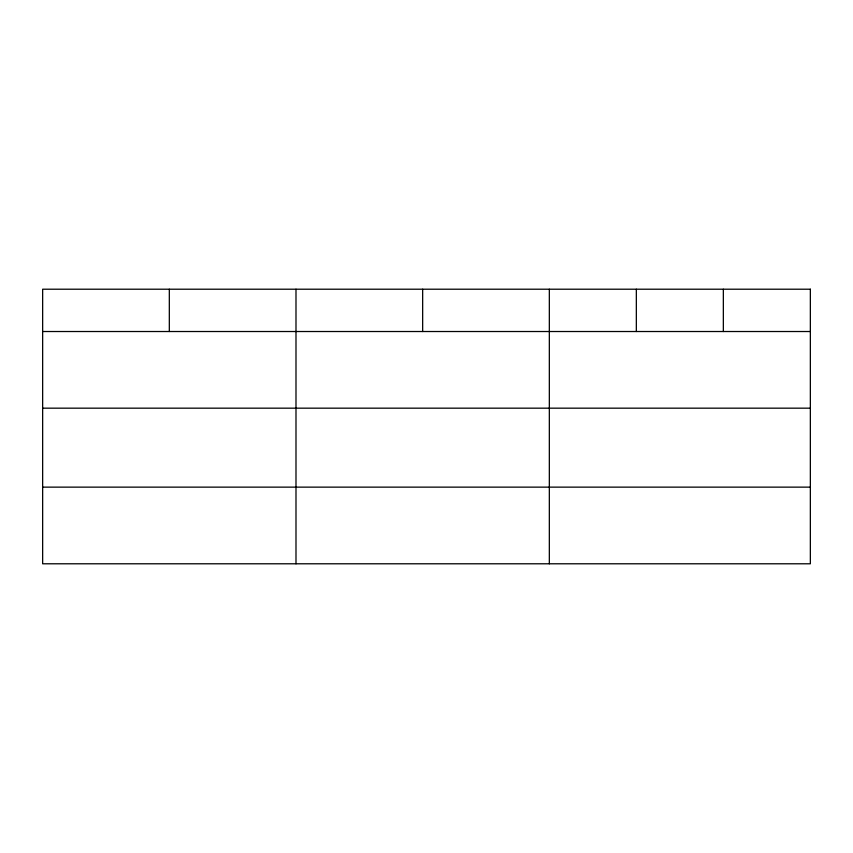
<?xml version="1.0" encoding="UTF-8"?>
<svg xmlns="http://www.w3.org/2000/svg" width="853" height="853" viewBox="0 0 853 853"><rect width="100%" height="100%" fill="white"/><g stroke="black" fill="none" stroke-linecap="round" stroke-linejoin="round"><path stroke-width="1.28" d="M42.65 331.518L810.35 331.518M42.65 408.171L810.35 408.171M42.65 487.138L810.35 487.138M723.344 289.21L723.344 331.518M636.338 289.21L636.338 331.518M549.332 289.21L549.332 563.79M422.661 289.21L422.661 331.518M295.991 289.21L295.991 563.79M169.321 289.21L169.321 331.518M810.35 289.21L42.65 289.21L42.65 563.79L810.35 563.79L810.35 289.21"/></g></svg>
